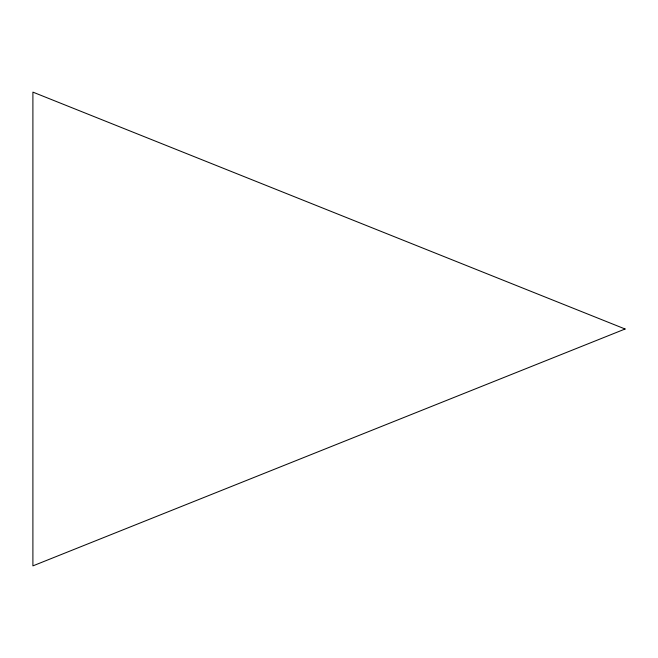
<?xml version="1.0" encoding="UTF-8"?>
<svg xmlns="http://www.w3.org/2000/svg" width="658" height="658" viewBox="0 0 658 658"><rect width="100%" height="100%" fill="white"/><g stroke="black" fill="none" stroke-linecap="round" stroke-linejoin="round"><path stroke-width="0.99" d="M625.1 329L32.9 565.88L32.9 92.12L625.1 329"/></g></svg>
